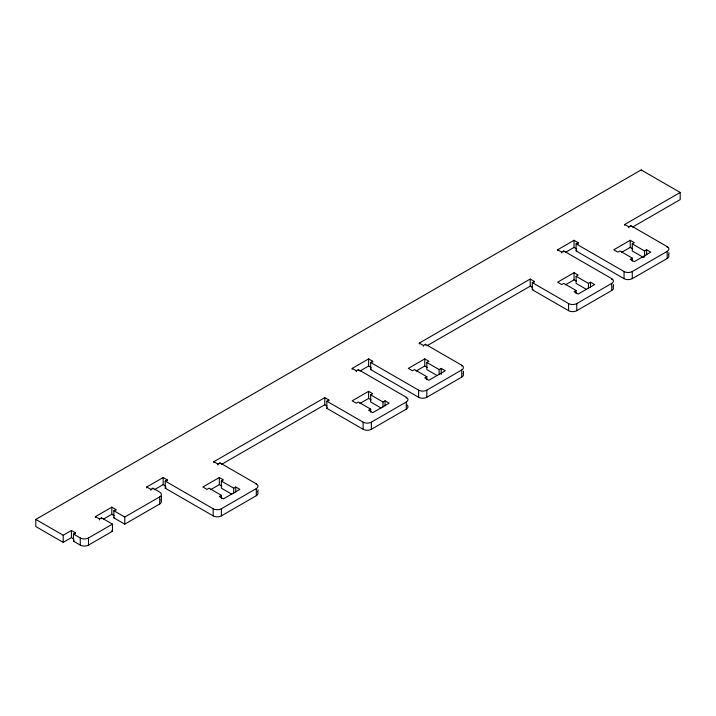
<?xml version="1.0" encoding="UTF-8"?>
<svg xmlns="http://www.w3.org/2000/svg" width="716" height="716" viewBox="0 0 716 716"><rect width="100%" height="100%" fill="white"/><g stroke="black" fill="none" stroke-linecap="round" stroke-linejoin="round"><path stroke-width="1.07" d="M73.981 539.094L71.412 537.618L63.196 542.361L35.8 526.546L35.8 519.422L641.169 169.925L680.2 192.461L680.2 199.576L632.532 227.097M35.8 519.422L63.196 535.237L71.412 530.493L75.52 532.865L75.52 533.76M95.38 517.552L95.38 516.657L111.812 507.17L115.92 509.541L115.92 510.427M146.735 487.891L146.735 487.005L163.176 477.518L167.284 479.89L167.284 480.776M352.183 369.286L352.183 368.4L368.615 358.904L372.723 361.276L372.723 362.171M557.621 250.672L557.621 249.786L574.053 240.299L578.161 242.67L578.161 244.004M95.38 516.657L99.488 519.028L101.538 517.847L112.448 524.139L112.448 531.263L88.48 545.1A5.809 3.356 0 0 1 80.264 545.1L73.462 541.171L73.462 534.055L75.52 532.865M160.697 500.01A5.809 3.356 0 0 1 159.704 503.975L124.772 524.139L113.871 517.847L113.871 510.732L115.92 509.541M146.735 487.005L150.843 489.377L152.902 488.196L159.749 492.143A5.809 3.356 0 0 1 159.704 496.859L159.704 503.975M257.277 491.704A5.809 3.356 0 0 1 256.31 495.705L221.378 515.869A5.809 3.356 0 0 1 213.162 515.869L165.226 488.196L165.226 481.071L167.284 479.89M352.183 368.4L356.291 370.772L358.34 369.581L406.276 397.255A5.809 3.356 0 0 1 406.276 401.998L406.276 409.122L371.353 429.287A5.809 3.356 0 0 1 363.137 429.287L326.845 408.326L326.845 401.211L328.895 400.029L328.895 400.915M462.975 373.385A5.809 3.356 0 0 1 461.748 377.09L426.825 397.255A5.809 3.356 0 0 1 418.609 397.255L370.673 369.581L370.673 362.466L372.723 361.276M557.621 249.786L561.729 252.157L563.787 250.967L611.724 278.649A5.809 3.356 0 0 1 611.724 283.393L611.724 290.508L576.792 310.672A5.809 3.356 0 0 1 568.576 310.672L532.283 289.72L532.283 282.605L534.333 281.415L534.333 282.301M668.413 254.78A5.809 3.356 0 0 1 667.187 258.485L632.264 278.649A5.809 3.356 0 0 1 624.048 278.649L576.112 250.967L576.112 243.852L578.161 242.67M103.596 519.028L111.812 514.285L114.121 515.618M154.468 489.655L163.176 484.634L165.745 486.119M359.915 371.049L368.615 366.019L371.183 367.505M565.354 252.435L574.053 247.414L576.622 248.9M73.462 541.171L74.231 540.723M113.871 517.847L114.641 517.399M165.226 488.196L165.996 487.748M370.673 369.581L371.443 369.134M576.112 250.967L576.881 250.528M213.851 462.59L213.851 461.704L324.787 397.657L328.895 400.029M419.29 343.984L419.29 343.089L530.225 279.043L534.333 281.415M624.728 225.37L624.728 224.484L680.2 192.461M73.462 534.055L80.264 537.976A5.809 3.356 0 0 0 88.48 537.976L112.448 524.139M113.871 510.732L124.772 517.024L159.704 496.859M213.851 461.704L217.959 464.075L220.009 462.885L256.31 483.846A5.809 3.356 0 0 1 256.31 488.589L256.31 495.705M419.29 343.089L423.398 345.461L425.456 344.28L461.748 365.232A5.809 3.356 0 0 1 461.748 369.975L461.748 377.09M624.728 224.484L628.836 226.856L630.894 225.665L667.187 246.626A5.809 3.356 0 0 1 667.187 251.37L667.187 258.485M221.566 464.362L324.787 404.773L326.845 405.954M427.005 345.756L530.225 286.158L532.283 287.349M326.845 408.326L327.615 407.887M532.283 289.72L533.053 289.273M231.814 494.21L221.378 488.196L221.378 481.071L223.437 479.89L219.329 477.518L202.888 487.005L207.005 489.377L209.054 488.196L221.378 495.311L221.378 498.363M381.1 408.022L370.673 401.998L370.673 394.883L372.723 393.702L368.615 391.33L352.183 400.817L356.291 403.189L358.34 401.998L370.673 409.122L370.673 412.165M437.252 375.605L426.825 369.581L426.825 362.466L428.875 361.276L424.767 358.904L408.335 368.4L412.443 370.772L414.492 369.581L426.825 376.697L426.825 379.749M586.538 289.416L576.112 283.393L576.112 276.278L578.161 275.087L574.053 272.715L557.621 282.202L561.729 284.574L563.787 283.393L576.112 290.508L576.112 293.56M643.639 257.536L632.264 250.967L632.264 243.852L634.322 242.67L630.205 240.299L613.773 249.786L617.881 252.157L619.94 250.967L632.264 258.091L632.264 261.134M210.629 489.655L219.329 484.634L221.79 486.057M359.915 403.466L368.615 398.445L371.076 399.868M416.068 371.049L424.767 366.019L427.237 367.451M565.354 284.861L574.053 279.831L576.523 281.254M621.506 252.435L630.205 247.414L632.675 248.837M221.378 495.311L219.329 496.492L223.437 498.864L239.869 489.377L235.761 487.005L233.711 488.196L221.378 481.071M370.673 409.122L368.615 410.304L372.723 412.676L389.155 403.189L385.047 400.817L382.997 401.998L370.673 394.883M426.825 376.697L424.767 377.887L428.875 380.259L445.316 370.772L441.199 368.4L439.15 369.581L426.825 362.466M576.112 290.508L574.053 291.698L578.161 294.07L594.602 284.574L590.494 282.202L588.436 283.393L576.112 276.278M632.264 258.091L630.205 259.273L634.322 261.644L650.755 252.157L646.646 249.786L644.588 250.967L632.264 243.852M165.226 481.071L213.162 508.754A5.809 3.356 0 0 0 221.378 508.754L256.31 488.589M326.845 401.211L363.137 422.163A5.809 3.356 0 0 0 371.353 422.163L406.276 401.998M370.673 362.466L418.609 390.139A5.809 3.356 0 0 0 426.825 390.139L461.748 369.975M532.283 282.605L568.576 303.557A5.809 3.356 0 0 0 576.792 303.557L611.724 283.393M576.112 243.852L624.048 271.534A5.809 3.356 0 0 0 632.264 271.534L667.187 251.37M111.768 530.869L112.448 531.263M668.887 252.551L668.887 254.332M667.187 246.626L667.187 247.512M646.646 249.786L646.646 254.869M644.588 250.967L644.588 257.071M641.169 169.925L641.169 170.811M632.264 271.534L632.264 278.649M630.894 225.665L630.894 226.56M630.205 240.299L630.205 247.414M628.836 226.856L628.836 227.742M624.048 271.534L624.048 278.649M613.424 284.574L613.424 286.355M611.724 278.649L611.724 279.535M590.494 282.202L590.494 287.286M588.436 283.393L588.436 288.476M576.792 303.557L576.792 310.672M574.053 240.299L574.053 247.414M574.053 272.715L574.053 279.831M568.576 303.557L568.576 310.672M563.787 250.967L563.787 251.862M561.729 252.157L561.729 253.043M530.225 279.043L530.225 286.158M463.449 371.165L463.449 372.947M461.748 365.232L461.748 366.118M441.199 368.4L441.199 374.495M439.15 369.581L439.15 374.665M426.825 390.139L426.825 397.255M425.456 344.28L425.456 345.166M424.767 358.904L424.767 366.019M423.398 345.461L423.398 346.356M418.609 390.139L418.609 397.255M406.276 397.255L406.276 398.15M385.047 400.817L385.047 405.9M382.997 401.998L382.997 407.082M371.353 422.163L371.353 429.287M368.615 358.904L368.615 366.019M368.615 391.33L368.615 398.445M363.137 422.163L363.137 429.287M358.34 369.581L358.34 370.467M356.291 370.772L356.291 371.658M324.787 397.657L324.787 404.773M258.011 489.771L258.011 491.552M256.31 483.846L256.31 484.732M235.761 487.005L235.761 492.089M233.711 488.196L233.711 493.279M221.378 508.754L221.378 515.869M220.009 462.885L220.009 463.78M219.329 477.518L219.329 484.634M217.959 464.075L217.959 464.961M213.162 508.754L213.162 515.869M163.176 477.518L163.176 484.634M161.404 496.286L161.404 499.849M152.902 488.196L152.902 489.082M150.843 489.377L150.843 490.272M124.772 517.024L124.772 524.139M111.812 507.17L111.812 514.285M101.538 517.847L101.538 518.733M99.488 519.028L99.488 519.923M88.48 537.976L88.48 545.1M80.264 537.976L80.264 545.1M71.412 530.493L71.412 537.618M63.196 535.237L63.196 542.361M406.957 404.844A5.809 3.356 0 0 1 406.276 409.122M612.941 286.803A5.809 3.356 0 0 1 611.724 290.508"/></g></svg>
